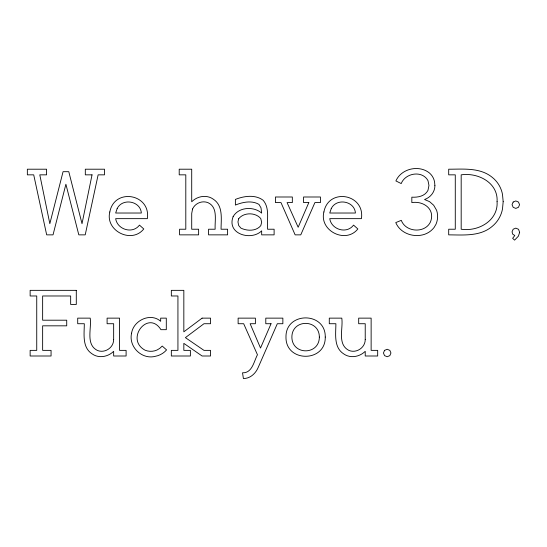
<?xml version="1.0" encoding="UTF-8"?>
<svg xmlns="http://www.w3.org/2000/svg" width="547" height="547" viewBox="0 0 547 547"><rect width="100%" height="100%" fill="white"/><g stroke="black" fill="none" stroke-linecap="round" stroke-linejoin="round"><path stroke-width="0.82" d="M109.817 211.962C104.942 230.779 131.697 244.229 143.772 228.954L139.471 225.111C132.634 234.362 117.284 229.583 115.663 218.65L147.348 218.65C151.054 193.918 114.446 187.45 109.817 211.962M323.899 211.962C319.024 230.779 345.779 244.229 357.854 228.954L353.553 225.111C346.709 234.362 331.366 229.583 329.745 218.65L361.423 218.65C365.136 193.918 328.521 187.45 323.899 211.962M131.581 333.191C128.354 346.73 141.878 359.912 155.348 356.309A19.562 19.562 0 0 0 166.575 349.909L162.227 346.066L159.765 348.371L157.016 350.012A15.241 15.241 0 0 1 145.215 350.265C124.641 339.502 148.148 309.199 160.941 329.677L166.302 329.677L166.302 318.135L160.668 318.135L160.668 321.294C150.541 312.262 133.441 320.419 131.581 333.191M497.079 201.665C498.331 220.756 478.174 231.805 461.183 229.227L461.183 174.842C477.88 172.353 498.31 182.595 497.079 201.665M325.26 337.048C325.78 362.702 285.486 362.668 285.978 337.048C285.527 311.537 325.732 311.503 325.26 337.048M503.172 201.665L502.495 208.968A29.49 29.49 0 0 1 492.409 226.205C480.375 236.687 463.432 234.909 448.69 234.861L448.69 229.227L455.282 229.227L455.282 174.842L448.69 174.842L448.69 169.208C463.377 169.242 480.177 167.334 492.362 177.447A28.382 28.382 0 0 1 502.488 194.383L503.172 201.665M434.906 185.645C434.92 191.99 430.455 197.494 424.561 199.518L429.586 201.658L433.668 205.241L436.622 210.328A19.596 19.596 0 0 1 436.041 224.161L434.079 227.504A20.26 20.26 0 0 1 424.629 234.301C413.84 237.959 400.336 233.514 395.761 222.588L401.3 220.345C405.689 232.304 424.773 233.583 430.386 222.13C435.631 209.357 423.631 200.708 411.829 202.581L411.829 197.18C417.894 197.515 424.862 196.264 427.959 190.404L428.957 185.46L428.014 180.708C422.332 170.049 405.327 172.948 401.211 183.58L395.898 180.927C401.334 168.483 419.084 164.565 429.457 173.009A15.384 15.384 0 0 1 434.564 181.898L434.906 185.645M319.352 337.048C319.332 355.441 291.927 355.4 291.879 337.048C291.968 318.853 319.291 318.812 319.352 337.048M192.565 208.981L191.71 213.48L191.71 229.227L198.623 229.227L198.623 234.861L179.58 234.861L179.58 229.227L185.802 229.227L185.802 174.842L179.211 174.842L179.211 169.208L191.71 169.208L191.71 201.761C197.351 196.065 206.663 194.397 213.344 199.217C223.388 205.74 221.077 219.128 221.056 229.227L227.6 229.227L227.6 234.861L208.557 234.861L208.557 229.227L215.149 229.227C214.629 220.352 218.239 207.299 207.901 202.616C202 200.359 195.149 203.224 192.565 208.981M113.653 339.612C113.687 347.653 104.86 353.526 97.434 350.463C85.394 344.453 91.78 328.501 90.207 318.135L77.708 318.135L77.708 323.721L84.306 323.721C84.3 333.848 81.941 347.277 92.019 353.82C98.686 358.647 107.985 356.965 113.653 351.331L113.653 356.001L126.104 356.001L126.104 350.367L119.554 350.367L119.554 318.135L107.103 318.135L107.103 323.721L113.653 323.721L113.653 339.612M365.225 339.612C365.259 347.653 356.432 353.526 349.007 350.463C336.966 344.453 343.359 328.501 341.786 318.135L329.287 318.135L329.287 323.721L335.879 323.721C335.879 333.848 333.513 347.277 343.591 353.82C350.265 358.647 359.557 356.965 365.225 351.331L365.225 356.001L377.676 356.001L377.676 350.367L371.133 350.367L371.133 318.135L358.682 318.135L358.682 323.721L365.225 323.721L365.225 339.612M233.097 216.728C226.417 234.109 251.367 241.2 261.664 230.834L261.664 234.861L274.115 234.861L274.115 229.227L267.572 229.227C266.724 219.798 269.992 208.229 263.175 200.291C255.333 194.322 243.969 195.97 235.388 199.423L235.388 205.057C242.69 202.11 251.791 200.161 258.963 204.393L260.987 207.798L261.664 213.111C253.781 206.069 238.465 206.923 233.097 216.728M92.04 174.842L82.016 223.689L68.785 171.683L63.062 171.683L49.832 223.689L39.801 174.842L46.577 174.842L46.577 169.208L27.35 169.208L27.35 174.842L33.716 174.842L46.673 234.861L53.032 234.861L65.9 184.223L78.809 234.861L85.216 234.861L98.132 174.842L104.491 174.842L104.491 169.208L85.311 169.208L85.311 174.842L92.04 174.842M238.67 218.793L237.952 221.904L238.697 225.528L240.926 228.12C247.087 231.107 256.119 231.395 260.796 225.644L261.664 222.226L260.748 218.547C255.538 212.236 243.647 212.222 238.67 218.793M519.65 232.338L518.392 236.167L514.611 240.126L512.648 238.342L514.795 235.497L512.737 234.198L512.047 231.839L513.175 229.227L515.807 228.126L518.529 229.296L519.65 232.338M117.167 208.578L115.663 213.022L141.352 213.022C140.463 200.913 122.412 197.775 117.167 208.578M331.25 208.578L329.745 213.022L355.427 213.022C354.545 200.913 336.487 197.775 331.25 208.578M384.548 350.367L383.447 352.979L384.548 355.632L387.201 356.733L389.833 355.632L390.955 352.979L389.833 350.367L387.201 349.273L384.548 350.367M513.175 202.034L512.047 204.687L513.175 207.299L515.807 208.4L518.46 207.299L519.561 204.687L518.46 202.034L515.807 200.934L513.175 202.034M308.823 202.581L298.156 227.258L287.072 202.581L292.337 202.581L292.337 196.995L275.449 196.995L275.449 202.581L280.987 202.581L295.134 234.861L300.761 234.861L314.908 202.581L320.453 202.581L320.453 196.995L303.558 196.995L303.558 202.581L308.823 202.581M271.052 323.721L260.522 348.036L250.129 323.721L255.394 323.721L255.394 318.135L238.13 318.135L238.13 323.721L243.675 323.721L257.452 354.764C253.938 361.28 252.256 373.239 242.526 372.801L243.401 378.524C250.335 378.613 255.764 373.348 258.28 367.263L277.322 323.721L282.861 323.721L282.861 318.135L265.787 318.135L265.787 323.721L271.052 323.721M202.103 318.135L183.833 331.824L183.833 290.348L171.334 290.348L171.334 295.982L177.932 295.982L177.932 350.367L171.334 350.367L171.334 356.001L190.383 356.001L190.383 350.367L183.833 350.367L183.833 343.366L202.103 356.001L210.527 356.001L210.527 350.367L203.976 350.367L185.392 337.643L203.976 323.721L210.527 323.721L210.527 318.135L202.103 318.135M76.293 290.348L30.14 290.348L30.14 295.982L36.738 295.982L36.738 350.367L30.14 350.367L30.14 356.001L51.062 356.001L51.062 350.367L42.639 350.367L42.639 325.827L66.72 325.827L66.72 320.2L42.639 320.2L42.639 295.982L70.659 295.982L70.659 304.447L76.293 304.447L76.293 290.348"/></g></svg>
